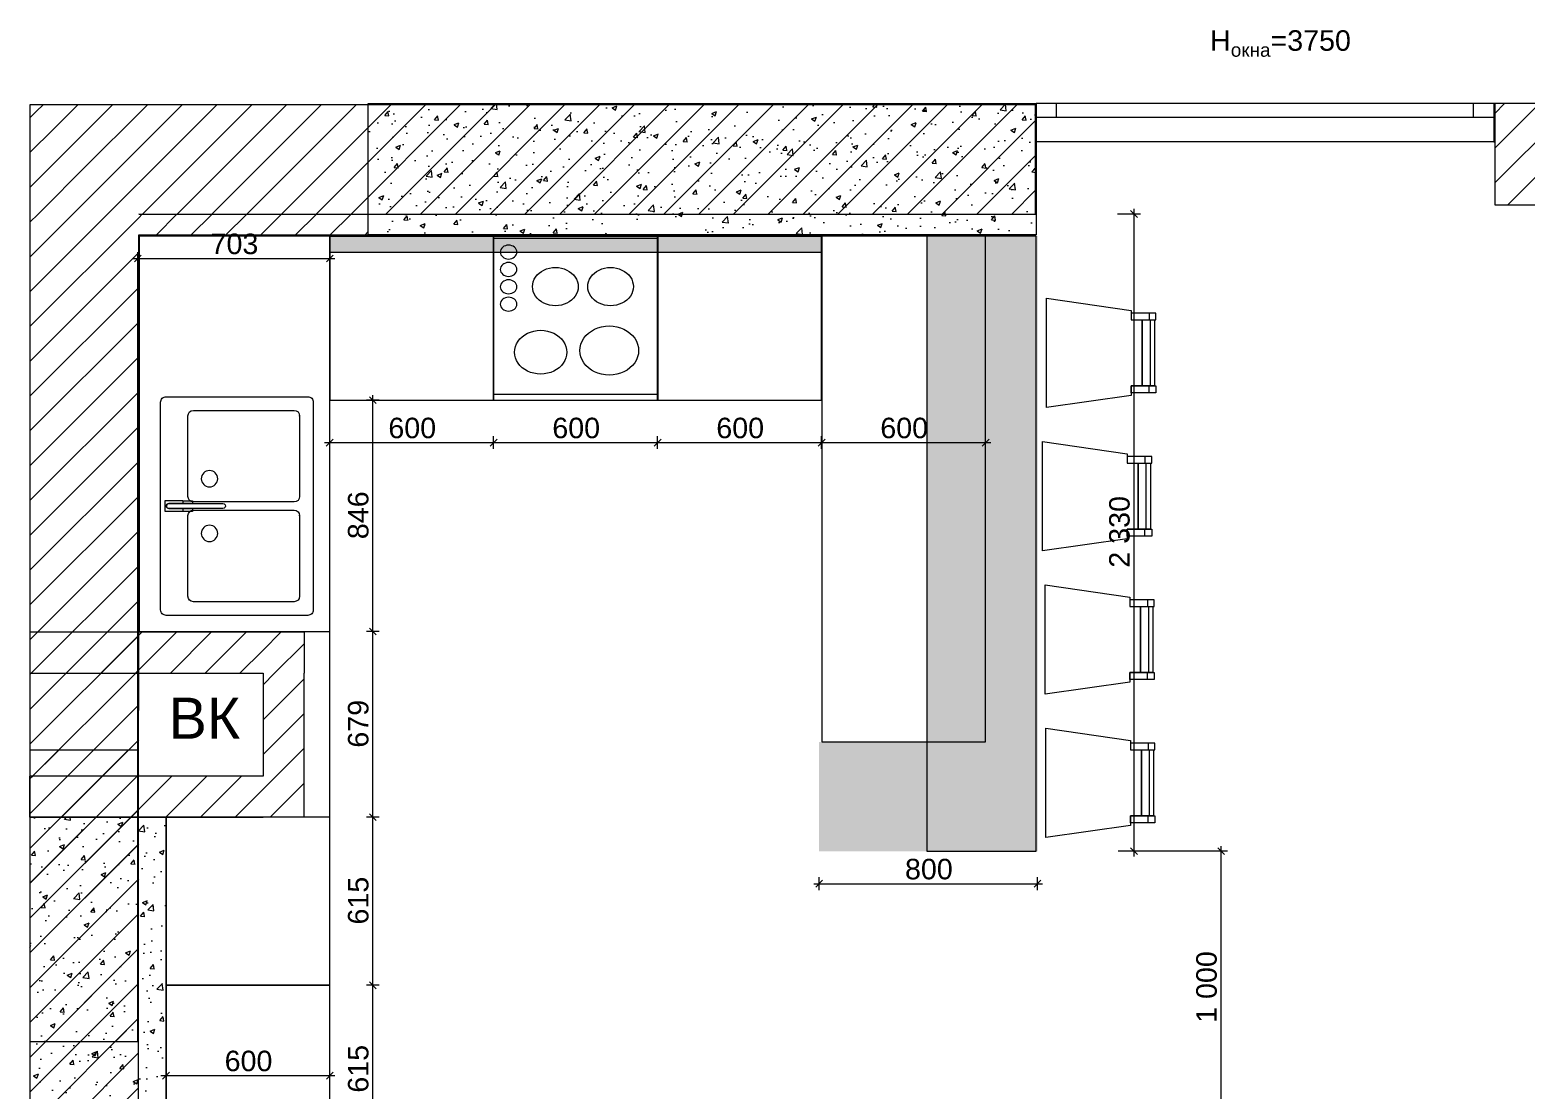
# Model space of a CAD drawing. Header units: millimetres. Extents: x 2336463 to 2579121, y 595385 to 778077.
# Drawn here: x 2397025 to 2402501, y 713838 to 717715 of the extents above; entities that cross this region are included whole.
import ezdxf

# ---------------------------------------------------------------- set-up
doc = ezdxf.new("R2010")
doc.units = ezdxf.units.MM
doc.header["$MEASUREMENT"] = 0
for name, color, linetype in [('+возводимые стены', 7, 'Continuous'), ('1 Планировка', 7, 'Continuous'), ('1 Планировка размеры', 7, 'Continuous'), ('сит план', 7, 'Continuous')]:
    doc.layers.add(name, color=color, linetype=linetype)
for name, color, linetype, lineweight in [('+возводимые стены_Ном._пера__1', 7, 'Continuous', 13), ('+возводимые стены_Ном._пера__101', 252, 'Continuous', 5), ('1 Планировка_Ном._пера__1', 7, 'Continuous', 13), ('Интерьер - Мебель_Ном._пера__1', 7, 'Continuous', 13), ('Интерьер - Мебель_Ном._пера__19', 255, 'Continuous', 0), ('Окна ARCHICAD_Ном._пера__1', 7, 'Continuous', 13), ('сит план_Ном._пера__1', 7, 'Continuous', 13)]:
    doc.layers.add(name, color=color, linetype=linetype, lineweight=lineweight)
for name, color, linetype, lineweight, true_color in [('+возводимые стены_Ном._пера__169', 7, 'Continuous', 5, 0x68b353), ('+возводимые стены_Ном._пера__8', 7, 'Continuous', 15, 0xa80f02), ('1 Планировка размеры_Ном._пера__242', 7, 'Continuous', 13, 0x1b55b5), ('Интерьер - Мебель_Ном._пера__62', 7, 'Continuous', 25, 0xaaaaaa), ('сит план_Ном._пера__87', 7, 'Continuous', 20, 0x6a6a6a)]:
    doc.layers.add(name, color=color, linetype=linetype, lineweight=lineweight, true_color=true_color)
doc.styles.add('СГЕНЕРИР_СТИЛЬ_1', font='arial.ttf')
doc.dimstyles.new('СГЕНЕРИР_СТИЛЬ__1', dxfattribs={"dimtxt": 75, "dimasz": 23.75, "dimexe": 0.18, "dimexo": 300, "dimgap": 0, "dimtad": 1, "dimtih": 1, "dimtoh": 1, "dimdec": 0, "dimzin": 0, "dimdsep": 46, "dimtxsty": 'СГЕНЕРИР_СТИЛЬ_1', "dimblk": 'ARROWHEAD_6', "dimblk1": 'ARROWHEAD_6', "dimblk2": 'ARROWHEAD_6', "dimcen": 0.09, "dimclrd": 256, "dimclre": 256, "dimclrt": 256, "dimazin": 0, "dimtfac": 1, "dimtdec": 4, "dimtmove": 0, "dimatfit": 3, "dimfxl": 0, "dimtolj": 1, "dimtzin": 0, "dimarcsym": 0})
doc.dimstyles.new('СГЕНЕРИР_СТИЛЬ__2', dxfattribs={"dimtxt": 75, "dimasz": 23.75, "dimexe": 0.18, "dimexo": 300, "dimgap": 0, "dimtad": 1, "dimdec": 0, "dimzin": 0, "dimdsep": 46, "dimtxsty": 'СГЕНЕРИР_СТИЛЬ_1', "dimblk": 'ARROWHEAD_6', "dimblk1": 'ARROWHEAD_6', "dimblk2": 'ARROWHEAD_6', "dimcen": 0.09, "dimclrd": 256, "dimclre": 256, "dimclrt": 256, "dimazin": 0, "dimtfac": 1, "dimtdec": 4, "dimtmove": 0, "dimatfit": 3, "dimfxl": 0, "dimtolj": 1, "dimtzin": 0, "dimarcsym": 0})
pattern_1 = [(45, (2086872.015, 585813.69), (-63.639609, 63.639609), [])]
pattern_2 = [(50, (2086872.01, 585813.69), (-182.18467, 15.939086), [19.05, -209.55]), (355, (2086872.01, 585813.69), (-35.24342, 191.05685), [15.24, -167.64058]), (100.451445, (2086887.2, 585812.36), (146.94125, 175.11775), [16.19001, -178.09024]), (46.1842, (2086872.01, 585864.49), (-271.07904, 42.04233), [28.575, -314.325]), (96.63556, (2086894.6, 585860.98), (237.40413, 247.42612), [24.28502, -267.1356]), (351.18415, (2086872.01, 585864.49), (237.40413, 247.42612), [22.85997, -251.45973]), (21, (2086897.41, 585851.79), (-151.61439, 102.2652), [19.05, -209.55]), (326, (2086897.41, 585851.79), (61.80203, 184.18797), [15.24, -167.64]), (71.451445, (2086910.05, 585843.26), (213.41642, 81.92277), [16.19001, -178.08994]), (37.5, (2086872.015, 585813.686), (3.088603, 84.555039), [0, -165.608, 0, -170.18, 0, -168.275]), (7.5, (2086872.015, 585813.69), (66.819663, 100.180575), [0, -97.028, 0, -161.798, 0, -64.135]), (327.5, (2086815.37, 585813.686), (-135.590595, 5.728744), [0, -63.5, 0, -198.12, 0, -262.89]), (317.5, (2086789.97, 585813.69), (148.12918, 25.42649), [0, -82.55, 0, -131.572, 0, -186.69])]

# ---------------------------------------------------------------- blocks, each defined once
blk = doc.blocks.new('Перекрытие_195', base_point=(2397424.6, 716961.3))
at = {"layer": '1 Планировка_Ном._пера__1', "color": 7, "linetype": 'Continuous', "lineweight": 13, "flags": 128}
blk.add_lwpolyline([(2397424.6, 716961.3), (2397424.6, 715514.8), (2398122.7, 715514.8), (2398122.7, 716961.3)], close=True, dxfattribs=at)
blk = doc.blocks.new('Перекрытие_196', base_point=(2398122.2, 716961.3))
at = {"layer": '1 Планировка_Ном._пера__1', "color": 7, "linetype": 'Continuous', "lineweight": 13, "flags": 128}
blk.add_lwpolyline([(2398122.2, 716961.3), (2398122.2, 716361.3), (2398722.2, 716361.3), (2398722.2, 716961.3)], close=True, dxfattribs=at)
blk = doc.blocks.new('Перекрытие_197', base_point=(2398722.2, 716961.3))
at = {"layer": '1 Планировка_Ном._пера__1', "color": 7, "linetype": 'Continuous', "lineweight": 13, "flags": 128}
blk.add_lwpolyline([(2398722.2, 716961.3), (2398722.2, 716361.3), (2399322.4, 716361.3), (2399322.4, 716961.3)], close=True, dxfattribs=at)
blk = doc.blocks.new('Перекрытие_198', base_point=(2399322.7, 716961.3))
at = {"layer": '1 Планировка_Ном._пера__1', "color": 7, "linetype": 'Continuous', "lineweight": 13, "flags": 128}
blk.add_lwpolyline([(2399322.7, 716961.3), (2399322.7, 716361.3), (2399922.7, 716361.3), (2399922.7, 716961.3)], close=True, dxfattribs=at)
blk = doc.blocks.new('Перекрытие_199', base_point=(2399923.1, 716961.3))
at = {"layer": '1 Планировка_Ном._пера__1', "color": 7, "linetype": 'Continuous', "lineweight": 13, "flags": 128}
blk.add_lwpolyline([(2399923.1, 716961.3), (2399923.1, 715111.4), (2400523.1, 715111.4), (2400523.1, 716961.3)], close=True, dxfattribs=at)
blk = doc.blocks.new('Перекрытие_200', base_point=(2397523, 714220.9))
at = {"layer": '1 Планировка_Ном._пера__1', "color": 7, "linetype": 'Continuous', "lineweight": 13, "flags": 128}
blk.add_lwpolyline([(2397523, 714220.9), (2398122.7, 714220.9), (2398122.7, 714836), (2397523, 714836)], close=True, dxfattribs=at)
blk = doc.blocks.new('Перекрытие_201', base_point=(2400308.4, 714711.4))
at = {"layer": '1 Планировка_Ном._пера__1', "color": 7, "linetype": 'Continuous', "lineweight": 13, "flags": 128}
blk.add_lwpolyline([(2400308.4, 714711.4), (2400708.4, 714711.4), (2400708.4, 716961.3), (2400308.4, 716961.3)], close=True, dxfattribs=at)
blk = doc.blocks.new('Перекрытие_202', base_point=(2397523, 713605.9))
at = {"layer": '1 Планировка_Ном._пера__1', "color": 7, "linetype": 'Continuous', "lineweight": 13, "flags": 128}
blk.add_lwpolyline([(2397523, 713605.9), (2398122.7, 713605.9), (2398122.7, 714221), (2397523, 714221)], close=True, dxfattribs=at)
blk = doc.blocks.new('Окно 25_14')
at = {"layer": 'Окна ARCHICAD_Ном._пера__1', "color": 7, "linetype": 'Continuous', "lineweight": 13}
for p, q in [((-837.5, 0), (837.5, 0)), ((-837.5, 0), (-762.5, 0)), ((-837.5, 0), (-837.5, -50)), ((-837.5, 0), (-837.5, -50)), ((-762.5, 0), (-762.5, -50)), ((-762.5, 0), (762.5, 0)), ((762.5, -50), (762.5, 0)), ((762.5, 0), (837.5, 0)), ((837.5, 0), (837.5, -50)), ((837.5, 0), (837.5, -50)), ((-762.5, -50), (-837.5, -50)), ((-837.5, -50), (-837.5, -140)), ((762.5, -50), (-762.5, -50)), ((837.5, -50), (762.5, -50)), ((837.5, -50), (837.5, -140)), ((-837.5, -140), (837.5, -140))]:
    blk.add_line(p, q, dxfattribs=at)
blk = doc.blocks.new('Стена_925', base_point=(2402386.9, 717445.8))
at = {"layer": 'сит план_Ном._пера__87', "linetype": 'Continuous', "lineweight": 20, "true_color": 0x6a6a6a}
h = blk.add_hatch(dxfattribs=at)
h.set_pattern_fill('Блоки_Бетонные_Эффективные', color=251, style=0, pattern_type=2)
h.set_pattern_definition(pattern_1)
h.paths.add_polyline_path([(2400707.9, 717445.8), (2400707.9, 717305.8), (2400707.9, 717305.8), (2400707.9, 717445.8)])
h = blk.add_hatch(dxfattribs=at)
h.set_pattern_fill('Блоки_Бетонные_Эффективные', color=251, style=0, pattern_type=2)
h.set_pattern_definition(pattern_1)
h.paths.add_polyline_path([(2402386.9, 717445.8), (2402382.9, 717445.8), (2402382.9, 717305.8), (2402386.9, 717305.8)])
at = {"layer": 'сит план_Ном._пера__1', "color": 7, "linetype": 'Continuous', "lineweight": 13}
for p, q in [((2400707.9, 717445.8), (2400707.9, 717395.8)), ((2402382.9, 717445.8), (2402382.9, 717395.8)), ((2400707.9, 717395.8), (2400707.9, 717305.8)), ((2402382.9, 717395.8), (2402382.9, 717305.8))]:
    blk.add_line(p, q, dxfattribs=at)
at = {"layer": 'сит план_Ном._пера__1', "color": 7, "linetype": 'Continuous', "lineweight": 13, "flags": 128}
for points in [[(2400707.9, 717445.8), (2400707.9, 717445.8)], [(2400707.9, 717445.8), (2400707.9, 717305.8)], [(2402386.9, 717445.8), (2402382.9, 717445.8)], [(2402386.9, 717305.8), (2402386.9, 717445.8)], [(2402382.9, 717305.8), (2402386.9, 717305.8)]]:
    blk.add_lwpolyline(points, dxfattribs=at)
at = {"layer": 'Окна ARCHICAD_Ном._пера__1', "color": 7, "linetype": 'Continuous', "lineweight": 13, "xscale": -1, "zscale": 1000}
blk.add_blockref('Окно 25_14', (2401545.4, 717445.8), dxfattribs=at)
blk = doc.blocks.new('Стена_926', base_point=(2400705.7, 717441.8))
at = {"layer": 'сит план_Ном._пера__87', "linetype": 'Continuous', "lineweight": 20, "true_color": 0x6a6a6a}
h = blk.add_hatch(dxfattribs=at)
h.set_pattern_fill('Блоки_Бетонные_Эффективные', color=251, style=0, pattern_type=2)
h.set_pattern_definition(pattern_1)
h.paths.add_polyline_path([(2397025, 717041.8), (2397423, 717041.8), (2397025, 717441.8)])
h = blk.add_hatch(dxfattribs=at)
h.set_pattern_fill('Блоки_Бетонные_Эффективные', color=251, style=0, pattern_type=2)
h.set_pattern_definition(pattern_1)
h.paths.add_polyline_path([(2397025.1, 717441.8), (2397025, 717441.8), (2397025.1, 717441.7)])
h = blk.add_hatch(dxfattribs=at)
h.set_pattern_fill('Блоки_Бетонные_Эффективные', color=251, style=0, pattern_type=2)
h.set_pattern_definition(pattern_1)
h.paths.add_polyline_path([(2397025.1, 717441.8), (2397025.1, 717441.7), (2397423, 717041.8), (2397423, 717441.8)])
h = blk.add_hatch(dxfattribs=at)
h.set_pattern_fill('Блоки_Бетонные_Эффективные', color=251, style=0, pattern_type=2)
h.set_pattern_definition(pattern_1)
h.paths.add_polyline_path([(2397423, 717041.8), (2400705.7, 717041.8), (2400705.7, 717441.8), (2397423, 717441.8)])
at = {"layer": 'сит план_Ном._пера__1', "color": 7, "linetype": 'Continuous', "lineweight": 13, "flags": 128}
for points in [[(2397025, 717441.8), (2397025, 717041.8)], [(2400705.7, 717441.8), (2397025, 717441.8)], [(2400705.7, 717041.8), (2400705.7, 717441.8)], [(2397423, 717041.8), (2400705.7, 717041.8)]]:
    blk.add_lwpolyline(points, dxfattribs=at)
blk = doc.blocks.new('Стена_927', base_point=(2397025, 715081))
at = {"layer": 'сит план_Ном._пера__87', "linetype": 'Continuous', "lineweight": 20, "true_color": 0x6a6a6a}
h = blk.add_hatch(dxfattribs=at)
h.set_pattern_fill('Блоки_Бетонные_Эффективные', color=251, style=0, pattern_type=2)
h.set_pattern_definition(pattern_1)
h.paths.add_polyline_path([(2397025, 715081), (2397025, 714015.3), (2397420, 714015.3), (2397420, 715081)])
at = {"layer": 'сит план_Ном._пера__1', "color": 7, "linetype": 'Continuous', "lineweight": 13, "flags": 128}
for points in [[(2397025, 715081), (2397025, 714015.3)], [(2397420, 715081), (2397025, 715081)], [(2397420, 714015.3), (2397420, 715081)], [(2397025, 714015.3), (2397420, 714015.3)]]:
    blk.add_lwpolyline(points, dxfattribs=at)
blk = doc.blocks.new('Стена_928', base_point=(2397025, 715512.1))
at = {"layer": 'сит план_Ном._пера__87', "linetype": 'Continuous', "lineweight": 20, "true_color": 0x6a6a6a}
h = blk.add_hatch(dxfattribs=at)
h.set_pattern_fill('Блоки_Бетонные_Эффективные', color=251, style=0, pattern_type=2)
h.set_pattern_definition(pattern_1)
h.paths.add_polyline_path([(2397878, 715512.1), (2397025, 715512.1), (2397025, 715362.1), (2397878, 715362.1)])
h = blk.add_hatch(dxfattribs=at)
h.set_pattern_fill('Блоки_Бетонные_Эффективные', color=251, style=0, pattern_type=2)
h.set_pattern_definition(pattern_1)
h.paths.add_polyline_path([(2397878, 715362.1), (2398028, 715362.1), (2398028, 715512.1)])
h = blk.add_hatch(dxfattribs=at)
h.set_pattern_fill('Блоки_Бетонные_Эффективные', color=251, style=0, pattern_type=2)
h.set_pattern_definition(pattern_1)
h.paths.add_polyline_path([(2397878, 715362.1), (2398028, 715512.1), (2397878, 715512.1)])
at = {"layer": 'сит план_Ном._пера__1', "color": 7, "linetype": 'Continuous', "lineweight": 13, "flags": 128}
for points in [[(2398028, 715512.1), (2397025, 715512.1)], [(2397025, 715512.1), (2397025, 715362.1)], [(2398028, 715512.1), (2398028, 715362.1)], [(2397025, 715362.1), (2397878, 715362.1)]]:
    blk.add_lwpolyline(points, dxfattribs=at)
blk = doc.blocks.new('Стена_929', base_point=(2398028, 715512.1))
at = {"layer": 'сит план_Ном._пера__87', "linetype": 'Continuous', "lineweight": 20, "true_color": 0x6a6a6a}
h = blk.add_hatch(dxfattribs=at)
h.set_pattern_fill('Блоки_Бетонные_Эффективные', color=251, style=0, pattern_type=2)
h.set_pattern_definition(pattern_1)
h.paths.add_polyline_path([(2397878, 715362.1), (2397878, 714986), (2398028, 714986), (2398028, 715362.1)])
h = blk.add_hatch(dxfattribs=at)
h.set_pattern_fill('Блоки_Бетонные_Эффективные', color=251, style=0, pattern_type=2)
h.set_pattern_definition(pattern_1)
h.paths.add_polyline_path([(2397878, 714836), (2398028, 714836), (2397878, 714986)])
h = blk.add_hatch(dxfattribs=at)
h.set_pattern_fill('Блоки_Бетонные_Эффективные', color=251, style=0, pattern_type=2)
h.set_pattern_definition(pattern_1)
h.paths.add_polyline_path([(2397878, 714986), (2398028, 714836), (2398028, 714986)])
at = {"layer": 'сит план_Ном._пера__1', "color": 7, "linetype": 'Continuous', "lineweight": 13, "flags": 128}
for points in [[(2397878, 715362.1), (2397878, 714986)], [(2398028, 714836), (2398028, 715362.1)], [(2398028, 714836), (2397878, 714836)]]:
    blk.add_lwpolyline(points, dxfattribs=at)
blk = doc.blocks.new('Стена_930', base_point=(2398028, 714836))
at = {"layer": 'сит план_Ном._пера__87', "linetype": 'Continuous', "lineweight": 20, "true_color": 0x6a6a6a}
h = blk.add_hatch(dxfattribs=at)
h.set_pattern_fill('Блоки_Бетонные_Эффективные', color=251, style=0, pattern_type=2)
h.set_pattern_definition(pattern_1)
h.paths.add_polyline_path([(2397878, 714986), (2397025, 714986), (2397025, 714836), (2397878, 714836)])
at = {"layer": 'сит план_Ном._пера__1', "color": 7, "linetype": 'Continuous', "lineweight": 13, "flags": 128}
for points in [[(2397878, 714986), (2397025, 714986)], [(2397025, 714836), (2397025, 714986)], [(2397025, 714836), (2397878, 714836)]]:
    blk.add_lwpolyline(points, dxfattribs=at)
blk = doc.blocks.new('Стена_931', base_point=(2397025, 717441.8))
at = {"layer": 'сит план_Ном._пера__87', "linetype": 'Continuous', "lineweight": 20, "true_color": 0x6a6a6a}
h = blk.add_hatch(dxfattribs=at)
h.set_pattern_fill('Блоки_Бетонные_Эффективные', color=251, style=0, pattern_type=2)
h.set_pattern_definition(pattern_1)
h.paths.add_polyline_path([(2397025, 717041.8), (2397024.7, 713485.4), (2397422.7, 713485.2), (2397423, 717041.8)])
at = {"layer": 'сит план_Ном._пера__1', "color": 7, "linetype": 'Continuous', "lineweight": 13, "flags": 128}
for points in [[(2397025, 717041.8), (2397024.7, 713485.4)], [(2397423, 717040.9), (2397423, 717041.8)], [(2397422.7, 713485.2), (2397423, 716965.9)], [(2397422.7, 713485.2), (2397221.7, 713485.3)]]:
    blk.add_lwpolyline(points, dxfattribs=at)
blk = doc.blocks.new('Стена_1020', base_point=(2404252.3, 717075.8))
at = {"layer": 'сит план_Ном._пера__87', "linetype": 'Continuous', "lineweight": 20, "true_color": 0x6a6a6a}
h = blk.add_hatch(dxfattribs=at)
h.set_pattern_fill('Блоки_Бетонные_Эффективные', color=251, style=0, pattern_type=2)
h.set_pattern_definition(pattern_1)
h.paths.add_polyline_path([(2404252.3, 717445.8), (2402386.9, 717445.8), (2402386.9, 717075.8), (2404252.3, 717075.8)])
at = {"layer": 'сит план_Ном._пера__1', "color": 7, "linetype": 'Continuous', "lineweight": 13, "flags": 128}
for points in [[(2404252.3, 717445.8), (2402386.9, 717445.8)], [(2402386.9, 717445.8), (2402386.9, 717075.8)], [(2404252.3, 717075.8), (2404252.3, 717445.8)], [(2402386.9, 717075.8), (2404252.3, 717075.8)]]:
    blk.add_lwpolyline(points, dxfattribs=at)
blk = doc.blocks.new('Стена_1026', base_point=(2398263.4, 716965.8))
at = {"layer": '+возводимые стены_Ном._пера__169', "linetype": 'Continuous', "lineweight": 5, "true_color": 0x68b353}
h = blk.add_hatch(dxfattribs=at)
h.set_pattern_fill('Блоки_Бетонные_Эффективные', color=85, style=0, pattern_type=2)
h.set_pattern_definition(pattern_1)
h.paths.add_polyline_path([(2398263.4, 717040.8), (2397423, 717040.9), (2397423, 716965.9), (2398263.4, 716965.8)])
at = {"layer": '+возводимые стены_Ном._пера__101', "color": 252, "linetype": 'Continuous', "lineweight": 5, "flags": 128}
for points in [[(2398263.4, 717040.8), (2397423, 717040.9)], [(2398263.4, 716965.8), (2398263.4, 717040.8)], [(2397423, 716965.9), (2398263.4, 716965.8)]]:
    blk.add_lwpolyline(points, dxfattribs=at)
blk = doc.blocks.new('Мойка Обычная 25_4')
at = {"layer": '1 Планировка_Ном._пера__1', "color": 7, "linetype": 'Continuous', "lineweight": 13}
for p, q in [((50, 438.8), (50, 70)), ((365, 458.8), (70, 458.8)), ((385, 70), (385, 438.8)), ((415, 438.8), (415, 70)), ((730, 458.8), (435, 458.8)), ((750, 70), (750, 438.8)), ((70, 50), (365, 50)), ((435, 50), (730, 50))]:
    blk.add_line(p, q, dxfattribs=at)
at = {"layer": '1 Планировка_Ном._пера__1', "color": 7, "linetype": 'Continuous', "lineweight": 13, "flags": 128}
for points in [[(20, 0), (780, 0, 0.414214), (800, 20), (800, 538.8, 0.414214), (780, 558.8), (20, 558.8, 0.414214), (0, 538.8), (0, 20, 0.414214)], [(380, 477.8), (391, 477.8), (391, 528.8, -1), (409, 528.8), (409, 477.8), (420, 477.8), (420, 542.8), (380, 542.8)], [(391, 330.9, 1), (409, 331), (409, 528.8, 1), (391, 528.8)]]:
    blk.add_lwpolyline(points, format="xyb", close=True, dxfattribs=at)
for points in [[(380.3, 441.8), (391, 441.8), (391, 476.8), (380.3, 476.8)], [(419.7, 441.8), (419.7, 476.8), (409, 476.8), (409, 441.8)]]:
    blk.add_lwpolyline(points, close=True, dxfattribs=at)
at = {"layer": '1 Планировка_Ном._пера__1', "color": 7, "linetype": 'Continuous', "lineweight": 13}
for centre in [(300, 380), (500, 380)]:
    blk.add_circle(centre, 30, dxfattribs=at)
for centre, start, end in [((70, 438.8), 90, 180), ((365, 438.8), 0, 90), ((435, 438.8), 90, 180), ((730, 438.8), 0, 90), ((70, 70), 180, 270), ((365, 70), 270, 0), ((435, 70), 180, 270), ((730, 70), 270, 0)]:
    blk.add_arc(centre, 20, start, end, dxfattribs=at)
for p in [(70, 50), (435, 50)]:
    blk.add_point(p, dxfattribs=at)
blk = doc.blocks.new('Варочная Панель Электрическая 25_2')
at = {"layer": '1 Планировка_Ном._пера__1', "color": 7, "linetype": 'Continuous', "lineweight": 13}
for p, q in [((572, 600), (0, 600)), ((0, 600), (0, 0)), ((572, 0), (572, 600)), ((0, 0), (572, 0))]:
    blk.add_line(p, q, dxfattribs=at)
for centre, major_axis, start_param, end_param in [((161, 423.1), (0, 107.6), 4.712389, 7.853982), ((395, 427.9), (0, 83.7), 4.712389, 7.853982), ((161, 423.1), (0, 107.6), 1.570796, 4.712389), ((395, 427.9), (0, 83.7), 1.570796, 4.712389), ((395, 225.9), (0, 83.7), 4.712389, 7.853982), ((155, 172.1), (0, 95.6), 4.712389, 7.853982), ((395, 225.9), (0, 83.7), 1.570796, 4.712389), ((155, 172.1), (0, 95.6), 1.570796, 4.712389)]:
    blk.add_ellipse(centre, major_axis=major_axis, ratio=0.836667, start_param=start_param, end_param=end_param, dxfattribs=at)
for centre in [(330.7, 54.6), (394.2, 54.6), (457.7, 54.6), (521.2, 54.6)]:
    blk.add_ellipse(centre, major_axis=(0, 30.4), ratio=0.836667, dxfattribs=at)
blk = doc.blocks.new('Обеденный Стул 01 25')
at = {"layer": '1 Планировка_Ном._пера__1', "color": 7, "linetype": 'Continuous', "lineweight": 13}
for p, q in [((54.4, 375), (79.4, 375)), ((79.4, 380), (320.6, 380)), ((345.6, 375), (320.6, 375))]:
    blk.add_line(p, q, dxfattribs=at)
at = {"layer": '1 Планировка_Ном._пера__1', "color": 7, "linetype": 'Continuous', "lineweight": 13, "flags": 128}
for points in [[(54.4, 310), (79.4, 310), (79.4, 400), (54.4, 400)], [(79.4, 350), (320.6, 350), (320.6, 395), (79.4, 395)], [(345.6, 310), (320.6, 310), (320.6, 400), (345.6, 400)], [(0, 0), (400, 0), (355.7, 310), (320.6, 310), (320.6, 350), (79.4, 350), (79.4, 310), (44.3, 310)]]:
    blk.add_lwpolyline(points, close=True, dxfattribs=at)
blk = doc.blocks.new('*D3755', base_point=(2086872, 585813.7))
at = {"layer": '1 Планировка размеры_Ном._пера__242', "color": 152, "linetype": 'Continuous', "lineweight": 13, "true_color": 0x1b55b5}
for p, q in [((2397432.5, 716891.8), (2397407.5, 716866.8)), ((2397420, 714315.3), (2397420, 716902.7)), ((2398110.2, 716866.8), (2398135.2, 716891.8)), ((2398122.7, 716055.3), (2398122.7, 716902.7)), ((2397401.3, 716879.3), (2397420, 716879.3)), ((2397420, 716879.3), (2398122.7, 716879.3)), ((2398122.7, 716879.3), (2398141.4, 716879.3))]:
    blk.add_line(p, q, dxfattribs=at)
at = {"layer": '1 Планировка размеры_Ном._пера__242', "color": 152, "lineweight": 13, "true_color": 0x1b55b5, "insert": (2397686, 716894.3), "char_height": 75, "attachment_point": 7, "style": 'СГЕНЕРИР_СТИЛЬ_1'}
blk.add_mtext('\\A1;{\\pql;\\fArial|b0|i0|c204|p38;703}', dxfattribs=at)
blk = doc.blocks.new('ARROWHEAD_6')
at = {"color": 0, "linetype": 'Continuous', "lineweight": 0}
for p, q in [((0, 0), (-1, 0)), ((-0.5, -0.5), (0.5, 0.5))]:
    blk.add_line(p, q, dxfattribs=at)
blk = doc.blocks.new('*D3761', base_point=(2086872, 585813.7))
at = {"layer": '1 Планировка размеры_Ном._пера__242', "color": 152, "linetype": 'Continuous', "lineweight": 13, "true_color": 0x1b55b5}
for p, q in [((2397504.3, 713890.5), (2397523, 713890.5)), ((2397535.5, 713903), (2397510.5, 713878)), ((2397523, 713867), (2397523, 713920.9)), ((2397523, 713890.5), (2398122.7, 713890.5)), ((2398110.2, 713878), (2398135.2, 713903)), ((2398122.7, 713867), (2398122.7, 713920.9)), ((2398122.7, 713890.5), (2398141.4, 713890.5))]:
    blk.add_line(p, q, dxfattribs=at)
at = {"layer": '1 Планировка размеры_Ном._пера__242', "color": 152, "lineweight": 13, "true_color": 0x1b55b5, "insert": (2397737.5, 713905.5), "char_height": 75, "attachment_point": 7, "style": 'СГЕНЕРИР_СТИЛЬ_1'}
blk.add_mtext('\\A1;{\\pql;\\fArial|b0|i0|c204|p38;600}', dxfattribs=at)
blk = doc.blocks.new('*D3762', base_point=(2086872, 585813.7))
at = {"layer": '1 Планировка размеры_Ном._пера__242', "color": 152, "linetype": 'Continuous', "lineweight": 13, "true_color": 0x1b55b5}
for p, q in [((2398303.3, 714220.9), (2398256.5, 714220.9)), ((2398267.4, 714233.4), (2398292.4, 714208.4)), ((2398279.9, 713605.9), (2398279.9, 714220.9)), ((2398303.3, 713605.9), (2398256.5, 713605.9)), ((2398267.4, 713618.4), (2398292.4, 713593.4)), ((2398279.9, 713587.1), (2398279.9, 713605.9))]:
    blk.add_line(p, q, dxfattribs=at)
at = {"layer": '1 Планировка размеры_Ном._пера__242', "color": 152, "lineweight": 13, "true_color": 0x1b55b5, "insert": (2398264.9, 713828), "char_height": 75, "attachment_point": 7, "rotation": 90, "style": 'СГЕНЕРИР_СТИЛЬ_1'}
blk.add_mtext('\\A1;{\\pql;\\fArial|b0|i0|c204|p38;615}', dxfattribs=at)
blk = doc.blocks.new('*D3763', base_point=(2086872, 585813.7))
at = {"layer": '1 Планировка размеры_Ном._пера__242', "color": 152, "linetype": 'Continuous', "lineweight": 13, "true_color": 0x1b55b5}
for p, q in [((2398303.3, 714836), (2398256.5, 714836)), ((2398267.4, 714848.5), (2398292.4, 714823.5)), ((2398279.9, 714220.9), (2398279.9, 714836)), ((2398303.3, 714220.9), (2398256.5, 714220.9)), ((2398267.4, 714233.4), (2398292.4, 714208.4))]:
    blk.add_line(p, q, dxfattribs=at)
at = {"layer": '1 Планировка размеры_Ном._пера__242', "color": 152, "lineweight": 13, "true_color": 0x1b55b5, "insert": (2398264.9, 714443.1), "char_height": 75, "attachment_point": 7, "rotation": 90, "style": 'СГЕНЕРИР_СТИЛЬ_1'}
blk.add_mtext('\\A1;{\\pql;\\fArial|b0|i0|c204|p38;615}', dxfattribs=at)
blk = doc.blocks.new('*D3764', base_point=(2086872, 585813.7))
at = {"layer": '1 Планировка размеры_Ном._пера__242', "color": 152, "linetype": 'Continuous', "lineweight": 13, "true_color": 0x1b55b5}
for p, q in [((2398303.3, 715514.8), (2398256.5, 715514.8)), ((2398267.4, 715527.3), (2398292.4, 715502.3)), ((2398279.9, 714836), (2398279.9, 715514.8)), ((2398303.3, 714836), (2398256.5, 714836)), ((2398267.4, 714848.5), (2398292.4, 714823.5))]:
    blk.add_line(p, q, dxfattribs=at)
at = {"layer": '1 Планировка размеры_Ном._пера__242', "color": 152, "lineweight": 13, "true_color": 0x1b55b5, "insert": (2398264.9, 715090), "char_height": 75, "attachment_point": 7, "rotation": 90, "style": 'СГЕНЕРИР_СТИЛЬ_1'}
blk.add_mtext('\\A1;{\\pql;\\fArial|b0|i0|c204|p38;679}', dxfattribs=at)
blk = doc.blocks.new('*D3765', base_point=(2086872, 585813.7))
at = {"layer": '1 Планировка размеры_Ном._пера__242', "color": 152, "linetype": 'Continuous', "lineweight": 13, "true_color": 0x1b55b5}
for p, q in [((2398303.3, 716361.3), (2398256.5, 716361.3)), ((2398292.4, 716348.8), (2398267.4, 716373.8)), ((2398279.9, 716361.3), (2398279.9, 716380)), ((2398279.9, 715514.8), (2398279.9, 716361.3)), ((2398303.3, 715514.8), (2398256.5, 715514.8)), ((2398267.4, 715527.3), (2398292.4, 715502.3))]:
    blk.add_line(p, q, dxfattribs=at)
at = {"layer": '1 Планировка размеры_Ном._пера__242', "color": 152, "lineweight": 13, "true_color": 0x1b55b5, "insert": (2398264.9, 715852.7), "char_height": 75, "attachment_point": 7, "rotation": 90, "style": 'СГЕНЕРИР_СТИЛЬ_1'}
blk.add_mtext('\\A1;{\\pql;\\fArial|b0|i0|c204|p38;846}', dxfattribs=at)
blk = doc.blocks.new('*D3766', base_point=(2086872, 585813.7))
at = {"layer": '1 Планировка размеры_Ном._пера__242', "color": 152, "linetype": 'Continuous', "lineweight": 13, "true_color": 0x1b55b5}
for p, q in [((2398122.2, 716182.5), (2398122.2, 716229.3)), ((2398722.2, 716182.5), (2398722.2, 716229.3)), ((2398103.5, 716205.9), (2398122.2, 716205.9)), ((2398134.7, 716218.4), (2398109.7, 716193.4)), ((2398122.2, 716205.9), (2398722.2, 716205.9)), ((2398734.7, 716218.4), (2398709.7, 716193.4))]:
    blk.add_line(p, q, dxfattribs=at)
at = {"layer": '1 Планировка размеры_Ном._пера__242', "color": 152, "lineweight": 13, "true_color": 0x1b55b5, "insert": (2398336.8, 716220.9), "char_height": 75, "attachment_point": 7, "style": 'СГЕНЕРИР_СТИЛЬ_1'}
blk.add_mtext('\\A1;{\\pql;\\fArial|b0|i0|c204|p38;600}', dxfattribs=at)
blk = doc.blocks.new('*D3767', base_point=(2086872, 585813.7))
at = {"layer": '1 Планировка размеры_Ном._пера__242', "color": 152, "linetype": 'Continuous', "lineweight": 13, "true_color": 0x1b55b5}
for p, q in [((2398722.2, 716182.5), (2398722.2, 716229.3)), ((2399322.4, 716182.5), (2399322.4, 716229.3)), ((2398734.7, 716218.4), (2398709.7, 716193.4)), ((2398722.2, 716205.9), (2399322.4, 716205.9)), ((2399334.9, 716218.4), (2399309.9, 716193.4))]:
    blk.add_line(p, q, dxfattribs=at)
at = {"layer": '1 Планировка размеры_Ном._пера__242', "color": 152, "lineweight": 13, "true_color": 0x1b55b5, "insert": (2398936.9, 716220.9), "char_height": 75, "attachment_point": 7, "style": 'СГЕНЕРИР_СТИЛЬ_1'}
blk.add_mtext('\\A1;{\\pql;\\fArial|b0|i0|c204|p38;600}', dxfattribs=at)
blk = doc.blocks.new('*D3768', base_point=(2086872, 585813.7))
at = {"layer": '1 Планировка размеры_Ном._пера__242', "color": 152, "linetype": 'Continuous', "lineweight": 13, "true_color": 0x1b55b5}
for p, q in [((2399322.4, 716182.5), (2399322.4, 716229.3)), ((2399922.7, 716182.5), (2399922.7, 716229.3)), ((2399334.9, 716218.4), (2399309.9, 716193.4)), ((2399322.4, 716205.9), (2399922.7, 716205.9)), ((2399935.2, 716218.4), (2399910.2, 716193.4))]:
    blk.add_line(p, q, dxfattribs=at)
at = {"layer": '1 Планировка размеры_Ном._пера__242', "color": 152, "lineweight": 13, "true_color": 0x1b55b5, "insert": (2399537.2, 716220.9), "char_height": 75, "attachment_point": 7, "style": 'СГЕНЕРИР_СТИЛЬ_1'}
blk.add_mtext('\\A1;{\\pql;\\fArial|b0|i0|c204|p38;600}', dxfattribs=at)
blk = doc.blocks.new('*D3769', base_point=(2086872, 585813.7))
at = {"layer": '1 Планировка размеры_Ном._пера__242', "color": 152, "linetype": 'Continuous', "lineweight": 13, "true_color": 0x1b55b5}
for p, q in [((2399922.7, 716182.5), (2399922.7, 716229.3)), ((2400523.1, 715411.4), (2400523.1, 716229.3)), ((2399935.2, 716218.4), (2399910.2, 716193.4)), ((2399922.7, 716205.9), (2400523.1, 716205.9)), ((2400510.6, 716193.4), (2400535.6, 716218.4)), ((2400523.1, 716205.9), (2400541.9, 716205.9))]:
    blk.add_line(p, q, dxfattribs=at)
at = {"layer": '1 Планировка размеры_Ном._пера__242', "color": 152, "lineweight": 13, "true_color": 0x1b55b5, "insert": (2400137.5, 716220.9), "char_height": 75, "attachment_point": 7, "style": 'СГЕНЕРИР_СТИЛЬ_1'}
blk.add_mtext('\\A1;{\\pql;\\fArial|b0|i0|c204|p38;600}', dxfattribs=at)
blk = doc.blocks.new('*D3770', base_point=(2086872, 585813.7))
at = {"layer": '1 Планировка размеры_Ном._пера__242', "color": 152, "linetype": 'Continuous', "lineweight": 13, "true_color": 0x1b55b5}
for p, q in [((2399894.6, 714592.3), (2399913.4, 714592.3)), ((2399925.9, 714604.8), (2399900.9, 714579.8)), ((2399913.4, 714568.8), (2399913.4, 714615.7)), ((2399913.4, 714592.3), (2400713.1, 714592.3)), ((2400700.6, 714579.8), (2400725.6, 714604.8)), ((2400713.1, 714568.8), (2400713.1, 714615.7)), ((2400713.1, 714592.3), (2400731.8, 714592.3))]:
    blk.add_line(p, q, dxfattribs=at)
at = {"layer": '1 Планировка размеры_Ном._пера__242', "color": 152, "lineweight": 13, "true_color": 0x1b55b5, "insert": (2400227.9, 714607.3), "char_height": 75, "attachment_point": 7, "style": 'СГЕНЕРИР_СТИЛЬ_1'}
blk.add_mtext('\\A1;{\\pql;\\fArial|b0|i0|c204|p38;800}', dxfattribs=at)
blk = doc.blocks.new('*D3820', base_point=(2086872, 585813.7))
at = {"layer": '1 Планировка размеры_Ном._пера__242', "color": 152, "linetype": 'Continuous', "lineweight": 13, "true_color": 0x1b55b5}
for p, q in [((2401078.7, 717029.3), (2401053.7, 717054.3)), ((2401066.2, 717041.8), (2401066.2, 717060.5)), ((2401089.7, 717041.8), (2401005.7, 717041.8)), ((2401066.2, 714711.3), (2401066.2, 717041.8)), ((2401089.7, 714711.3), (2401013.1, 714711.3)), ((2401053.7, 714723.8), (2401078.7, 714698.8)), ((2401066.2, 714692.5), (2401066.2, 714711.3))]:
    blk.add_line(p, q, dxfattribs=at)
at = {"layer": '1 Планировка размеры_Ном._пера__242', "color": 152, "lineweight": 13, "true_color": 0x1b55b5, "insert": (2401051.2, 715748.3), "char_height": 75, "attachment_point": 7, "rotation": 90, "style": 'СГЕНЕРИР_СТИЛЬ_1'}
blk.add_mtext('\\A1;{\\pql;\\fArial|b0|i0|c204|p38;2\xa0330}', dxfattribs=at)
blk = doc.blocks.new('*D3824', base_point=(2086872, 585813.7))
at = {"layer": '1 Планировка размеры_Ном._пера__242', "color": 152, "linetype": 'Continuous', "lineweight": 13, "true_color": 0x1b55b5}
for p, q in [((2401408.5, 714711.4), (2401008.4, 714711.4)), ((2401397.5, 714698.9), (2401372.5, 714723.9)), ((2401385, 714711.4), (2401385, 714730.1)), ((2401385, 713711.8), (2401385, 714711.4)), ((2401522.9, 713711.8), (2401361.6, 713711.8)), ((2401372.5, 713724.3), (2401397.5, 713699.3))]:
    blk.add_line(p, q, dxfattribs=at)
at = {"layer": '1 Планировка размеры_Ном._пера__242', "color": 152, "lineweight": 13, "true_color": 0x1b55b5, "insert": (2401370, 714083.4), "char_height": 75, "attachment_point": 7, "rotation": 90, "style": 'СГЕНЕРИР_СТИЛЬ_1'}
blk.add_mtext('\\A1;{\\pql;\\fArial|b0|i0|c204|p38;1\xa0000}', dxfattribs=at)

msp = doc.modelspace()

# ---------------------------------------------------------------- hatches: boundary and pattern name
at = {"layer": '+возводимые стены_Ном._пера__8', "linetype": 'Continuous', "lineweight": 15, "true_color": 0xa80f02}
msp.add_hatch(color=14, dxfattribs=at).paths.add_polyline_path([(2398122.2, 716961.3), (2399923.1, 716961.3), (2399923.1, 716901.1), (2398122.2, 716901.1)])
at = {"layer": 'Интерьер - Мебель_Ном._пера__19', "linetype": 'Continuous', "lineweight": 0}
msp.add_hatch(color=255, dxfattribs=at).paths.add_polyline_path([(2400308.4, 715111.3), (2400308.4, 716961.3), (2400713.1, 716961.3), (2400713.1, 714711.3), (2400308.4, 714711.3), (2399913.4, 714711.3), (2399913.4, 715111.3)])
at = {"layer": 'сит план_Ном._пера__1', "linetype": 'Continuous', "lineweight": 13}
h = msp.add_hatch(dxfattribs=at)
h.set_pattern_fill('AR_CONC', style=0, pattern_type=2)
h.set_pattern_definition(pattern_2)
h.paths.add_polyline_path([(2400707.9, 716965.8), (2398263.4, 716965.8), (2398263.4, 717445.8), (2400707.9, 717445.8)])
h = msp.add_hatch(dxfattribs=at)
h.set_pattern_fill('AR_CONC', style=0, pattern_type=2)
h.set_pattern_definition(pattern_2)
h.paths.add_polyline_path([(2397523, 714836), (2397025, 714836), (2397025, 713771.1), (2397523, 713771.1)])

# ---------------------------------------------------------------- linework, layer by layer
at = {"layer": '+возводимые стены_Ном._пера__1', "color": 7, "linetype": 'Continuous', "lineweight": 13, "flags": 128}
msp.add_lwpolyline([(2398122.2, 716961.3), (2399923.1, 716961.3), (2399923.1, 716901.1), (2398122.2, 716901.1)], close=True, dxfattribs=at)
at = {"layer": 'Интерьер - Мебель_Ном._пера__1', "color": 7, "linetype": 'Continuous', "lineweight": 13}
msp.add_line((2398122.7, 713850.9), (2398122.7, 715755.3), dxfattribs=at)
at = {"layer": 'сит план_Ном._пера__1', "color": 7, "linetype": 'Continuous', "lineweight": 13, "flags": 128}
for points in [[(2400707.9, 716965.8), (2398263.4, 716965.8), (2398263.4, 717445.8), (2400707.9, 717445.8)], [(2397523, 714836), (2397025, 714836), (2397025, 713771.1), (2397523, 713771.1)]]:
    msp.add_lwpolyline(points, close=True, dxfattribs=at)

# ---------------------------------------------------------------- block references
at = {"layer": '+возводимые стены', "color": 252, "lineweight": 5}
msp.add_blockref('Стена_1026', (2398263.4, 716965.8), dxfattribs=at)
at = {"layer": '1 Планировка', "color": 7, "linetype": 'Continuous', "lineweight": 13}
for name, p in [('Перекрытие_195', (2397424.6, 716961.3)), ('Перекрытие_196', (2398122.2, 716961.3)), ('Перекрытие_197', (2398722.2, 716961.3)), ('Перекрытие_198', (2399322.7, 716961.3)), ('Перекрытие_199', (2399923.1, 716961.3)), ('Перекрытие_201', (2400308.4, 714711.4)), ('Перекрытие_200', (2397523, 714220.9)), ('Перекрытие_202', (2397523, 713605.9))]:
    msp.add_blockref(name, p, dxfattribs=at)
at = {"layer": '1 Планировка_Ном._пера__1', "color": 7, "linetype": 'Continuous', "lineweight": 13, "xscale": -1, "zscale": 1000}
for name, p, rotation in [('Варочная Панель Электрическая 25_2', (2398722.2, 716381.6), 270), ('Мойка Обычная 25_4', (2398062, 716373.8), 90)]:
    msp.add_blockref(name, p, dxfattribs=dict(at, rotation=rotation))
at = {"layer": 'Интерьер - Мебель_Ном._пера__62', "color": 253, "linetype": 'Continuous', "lineweight": 25, "true_color": 0xaaaaaa, "xscale": -1, "zscale": 1000, "rotation": 270}
for p in [(2400746.2, 716334), (2400731.1, 715809.7), (2400740.5, 715285.3), (2400743, 714760.9)]:
    msp.add_blockref('Обеденный Стул 01 25', p, dxfattribs=at)
at = {"layer": 'сит план', "color": 7, "lineweight": 13}
for name, p in [('Стена_926', (2400705.7, 717441.8)), ('Стена_925', (2402386.9, 717445.8)), ('Стена_1020', (2404252.3, 717075.8)), ('Стена_931', (2397025, 717441.8)), ('Стена_928', (2397025, 715512.1)), ('Стена_929', (2398028, 715512.1)), ('Стена_927', (2397025, 715081)), ('Стена_930', (2398028, 714836))]:
    msp.add_blockref(name, p, dxfattribs=at)

# ---------------------------------------------------------------- texts
at = {"layer": 'сит план_Ном._пера__1', "color": 7, "linetype": 'Continuous', "lineweight": 13, "attachment_point": 1, "style": 'СГЕНЕРИР_СТИЛЬ_1'}
for s, insert, char_height in [('\\A1;{\\pql;\\fArial|b0|i0|c204|p38;H\\fArial|b0|i0|c204|p38;\\A1{\\H.66x;\\S ^ окна;}\\fArial|b0|i0|c204|p38;=3750}', (2401344.8, 717736.1), 75), ('\\A1;{\\pql;\\fArial|b0|i0|c204|p38;ВК}', (2397532.5, 715272.8), 150)]:
    msp.add_mtext(s, dxfattribs=dict(at, insert=insert, char_height=char_height))

# ---------------------------------------------------------------- dimensions: what is measured, and where the dimension line sits
at = {"layer": '1 Планировка размеры', "color": 152, "linetype": 'Continuous', "lineweight": 13, "true_color": 0x1b55b5}
for base, p1, p2, picture, middle in [((2401066.2222, 717041.7737), (2400713.0857, 714711.2961), (2400705.7179, 717041.7737), '*D3820', (2401013.7221, 715877.13)), ((2398279.8885, 716361.2961), (2398122.6755, 715514.8302), (2398122.2012, 716361.2961), '*D3765', (2398227.3885, 715938.4562)), ((2398279.9, 715514.8), (2398122.7, 714836), (2398122.7, 715514.8), '*D3764', (2398227.4, 715175.8)), ((2398279.9, 714836), (2398122.7, 714220.9), (2398122.7, 714836), '*D3763', (2398227.4, 714528.8)), ((2401385, 714711.4), (2401822.9, 713711.8), (2400708.4, 714711.4), '*D3824', (2401332.5, 714212.2)), ((2398279.9, 714220.9), (2398122.7, 713605.9), (2398122.7, 714220.9), '*D3762', (2398227.4, 713913.8))]:
    dim = msp.add_linear_dim(base=base, p1=p1, p2=p2, angle=90, dimstyle='СГЕНЕРИР_СТИЛЬ__2', dxfattribs=at)
    dim.commit()
    dim.dimension.update_dxf_attribs({"geometry": picture, "text_midpoint": middle, "dimtype": 160, "text_rotation": 90})
for base, p1, p2, picture, middle in [((2398122.7, 716879.3), (2397420, 714015.3), (2398122.7, 715755.3), '*D3755', (2397771.7, 716931.8)), ((2398722.2, 716205.9), (2398122.2, 716361.3), (2398722.2, 716361.3), '*D3766', (2398422.6, 716258.4)), ((2399322.4, 716205.9), (2398722.2, 716361.3), (2399322.4, 716361.3), '*D3767', (2399022.7, 716258.4)), ((2399922.7, 716205.9), (2399322.4, 716361.3), (2399922.7, 716361.3), '*D3768', (2399622.9, 716258.4)), ((2400523.1, 716205.9), (2399922.7, 716361.3), (2400523.1, 715111.4), '*D3769', (2400223.3, 716258.4)), ((2400713.1, 714592.3), (2399913.4, 714711.3), (2400713.1, 714711.3), '*D3770', (2400313.6, 714644.8)), ((2398122.7, 713890.5), (2397523, 714220.9), (2398122.7, 714220.9), '*D3761', (2397823.2, 713943))]:
    dim = msp.add_linear_dim(base=base, p1=p1, p2=p2, dimstyle='СГЕНЕРИР_СТИЛЬ__1', dxfattribs=at)
    dim.commit()
    dim.dimension.update_dxf_attribs({"geometry": picture, "text_midpoint": middle, "dimtype": 160})

doc.saveas('drawing.dxf')
